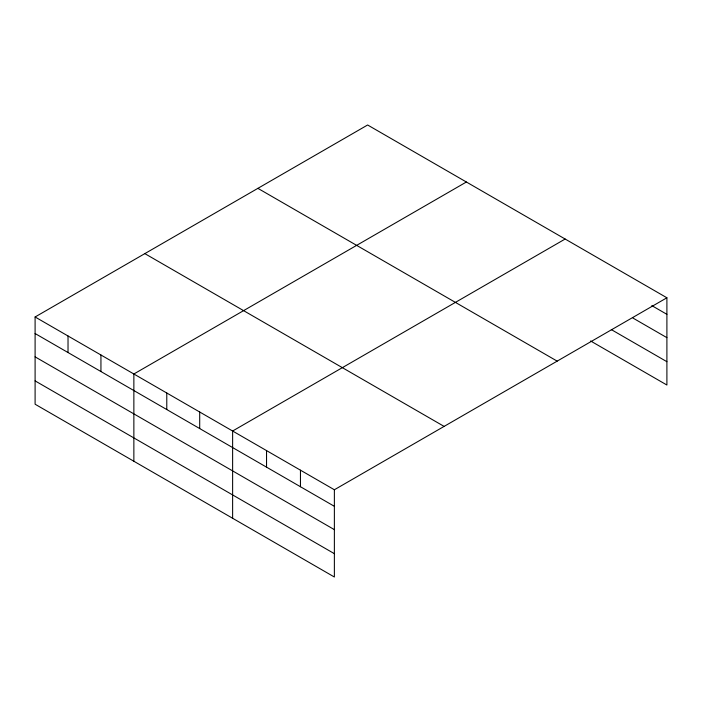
<?xml version="1.0" encoding="UTF-8"?>
<svg xmlns="http://www.w3.org/2000/svg" width="702" height="702" viewBox="0 0 702 702"><rect width="100%" height="100%" fill="white"/><g stroke="black" fill="none" stroke-linecap="round" stroke-linejoin="round"><path stroke-width="1.05" d="M666.9 297.78L367.629 124.991L35.1 316.979L35.1 404.22L334.371 577.009L334.371 489.759L666.9 297.78L666.9 385.021L590.584 340.961M466.382 182.011L133.863 373.99L133.863 461.24M565.145 239.031L232.625 431.01L232.625 518.26M651.825 305.624L666.9 314.329M632.985 318.076L666.9 337.662M611.31 329.598L666.9 361.697M257.888 188.347L557.169 361.135M144.831 253.624L444.112 426.404M35.1 316.979L334.371 489.759M35.1 333.529L334.371 506.309M35.1 356.853L334.371 529.641M35.1 380.888L334.371 553.676M300.456 470.182L300.456 486.732M266.541 450.596L266.541 467.146M199.701 412.004L199.701 428.553M166.778 392.997L166.778 409.547M100.939 354.984L100.939 371.533M68.024 335.977L68.024 352.536"/></g></svg>
